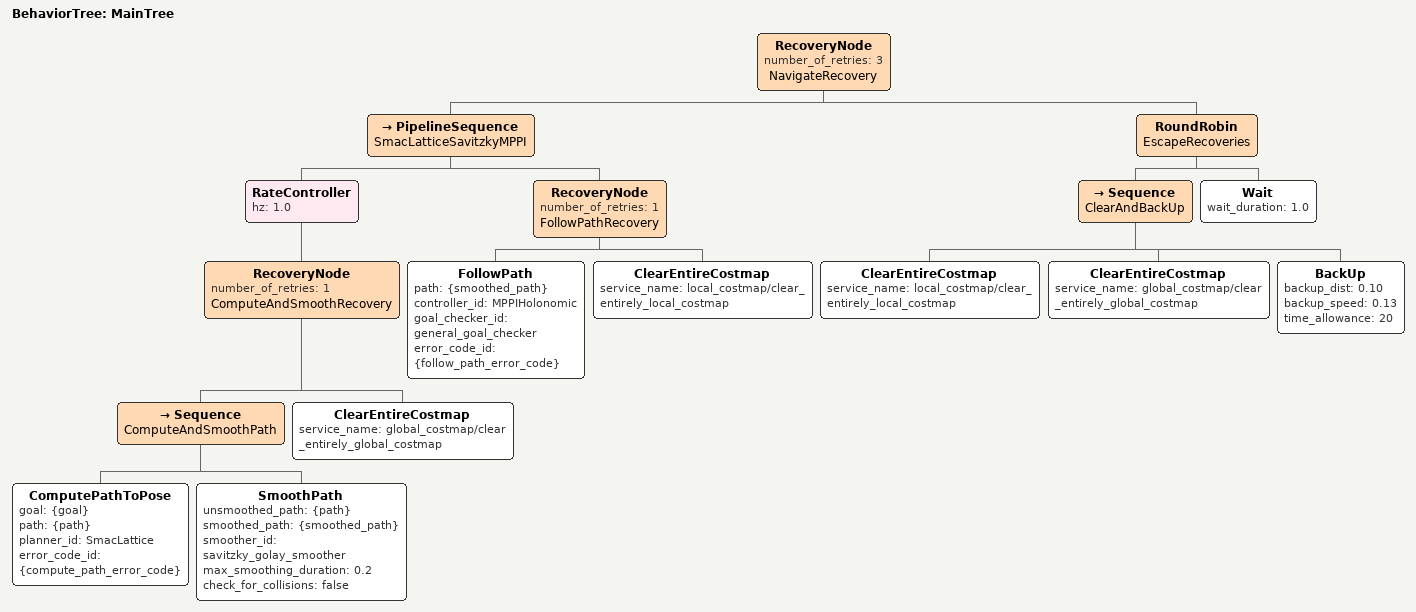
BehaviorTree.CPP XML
<root main_tree_to_execute="MainTree">
  <BehaviorTree ID="MainTree">
    <RecoveryNode number_of_retries="3" name="NavigateRecovery">
      <PipelineSequence name="SmacLatticeSavitzkyMPPI">
        <!-- 2026-07-21: espelho do BT do DWB validado, com MPPIHolonomic FIXO
             (ControllerSelector removido — o latch do RViz ja nos enganou). -->
        <RateController hz="1.0">
          <RecoveryNode number_of_retries="1" name="ComputeAndSmoothRecovery">
            <Sequence name="ComputeAndSmoothPath">
              <ComputePathToPose goal="{goal}" path="{path}" planner_id="SmacLattice" error_code_id="{compute_path_error_code}"/>
              <!-- check_for_collisions=false: mesmo racional do BT do DWB. -->
              <SmoothPath unsmoothed_path="{path}" smoothed_path="{smoothed_path}" smoother_id="savitzky_golay_smoother" max_smoothing_duration="0.2" check_for_collisions="false"/>
            </Sequence>
            <ClearEntireCostmap service_name="global_costmap/clear_entirely_global_costmap"/>
          </RecoveryNode>
        </RateController>

        <RecoveryNode number_of_retries="1" name="FollowPathRecovery">
          <FollowPath path="{smoothed_path}" controller_id="MPPIHolonomic" goal_checker_id="general_goal_checker" error_code_id="{follow_path_error_code}"/>
          <ClearEntireCostmap service_name="local_costmap/clear_entirely_local_costmap"/>
        </RecoveryNode>
      </PipelineSequence>

      <!-- Recovery de escape: identica ao BT do DWB validado. -->
      <RoundRobin name="EscapeRecoveries">
        <Sequence name="ClearAndBackUp">
          <ClearEntireCostmap service_name="local_costmap/clear_entirely_local_costmap"/>
          <ClearEntireCostmap service_name="global_costmap/clear_entirely_global_costmap"/>
          <BackUp backup_dist="0.10" backup_speed="0.13" time_allowance="20"/>
        </Sequence>
        <Wait wait_duration="1.0"/>
      </RoundRobin>
    </RecoveryNode>
  </BehaviorTree>
</root>
